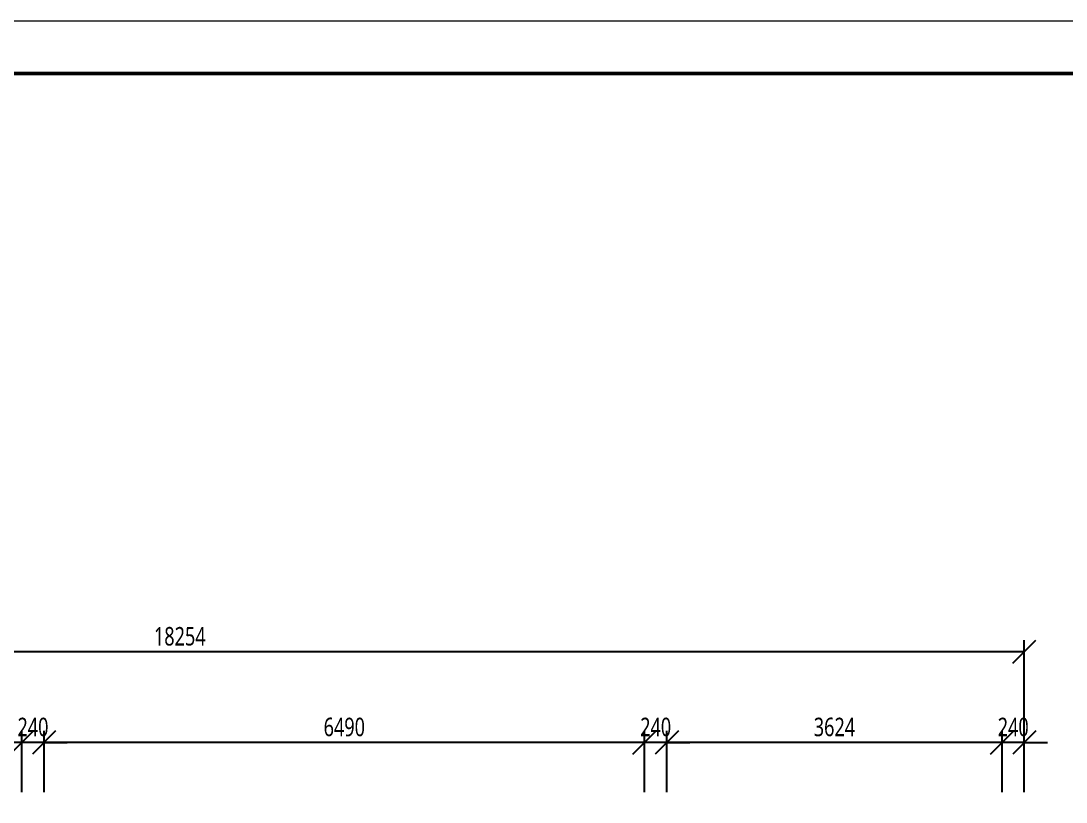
# Model space of a CAD drawing. Header units: millimetres. Extents: x 404985 to 540841, y 1898 to 26709.
# Drawn here: x 520676 to 531972, y 17785 to 26227 of the extents above; entities that cross this region are included whole.
import ezdxf

# ---------------------------------------------------------------- set-up
doc = ezdxf.new("R2010")
doc.units = ezdxf.units.MM
doc.layers.add('TK', color=51, linetype='Continuous', lineweight=18)
doc.layers.add('原始结构', color=7, linetype='Continuous', lineweight=50)
doc.layers.add('标注标高', color=115, linetype='Continuous')
doc.styles.add('仿宋体', font='msyh.ttf', dxfattribs={"width": 0.75})
doc.dimstyles.new('大标注', dxfattribs={"dimscale": 100, "dimtxt": 2, "dimasz": 2.5, "dimexe": 1.25, "dimexo": 0.625, "dimtad": 1, "dimdec": 0, "dimtxsty": '仿宋体', "dimblk": 'OBLIQUE', "dimcen": 2.5, "dimclrd": 256, "dimclre": 256, "dimclrt": 256, "dimadec": 0, "dimazin": 0, "dimtfac": 1, "dimtdec": 0, "dimtix": 1, "dimtmove": 0, "dimatfit": 3, "dimldrblk": 'DOT', "dimfxl": 1, "dimarcsym": 0})

# ---------------------------------------------------------------- blocks, each defined once
blk = doc.blocks.new('regggg')
at = {"layer": 'TK', "color": 45, "ltscale": 3}
blk.add_line((188267, 5439.4), (214873.7, 5439.4), dxfattribs=at)
at = {"layer": 'TK', "color": 45, "const_width": 21.8}
blk.add_lwpolyline([(211485.9, 5004.6), (189560.3, 5004.6), (189560.3, -12464.7), (211485.9, -12464.7)], dxfattribs=at)
blk = doc.blocks.new('_Oblique')
at = {"color": 0, "linetype": 'ByBlock', "lineweight": -2}
blk.add_line((-0.5, -0.5), (0.5, 0.5), dxfattribs=at)
blk = doc.blocks.new('*D192')
at = {"layer": 'Defpoints', "color": 0, "transparency": 16777216}
for p in [(513266, 19410), (513266, 18430), (531520, 18430)]:
    blk.add_point(p, dxfattribs=at)
at = {"layer": '标注标高', "lineweight": -2, "transparency": 16777216}
for p, q in [((513266, 18492), (513266, 19535)), ((531520, 18492), (531520, 19535)), ((531520, 19410), (513266, 19410))]:
    blk.add_line(p, q, dxfattribs=at)
at = {"layer": '标注标高', "lineweight": -2, "transparency": 16777216, "xscale": 250, "yscale": 250, "zscale": 250, "rotation": 180}
blk.add_blockref('_Oblique', (513266, 19410), dxfattribs=at)
at = {"layer": '标注标高', "lineweight": -2, "transparency": 16777216, "xscale": 250, "yscale": 250, "zscale": 250}
blk.add_blockref('_Oblique', (531520, 19410), dxfattribs=at)
at = {"layer": '标注标高', "transparency": 16777216, "insert": (522393, 19576), "char_height": 200, "attachment_point": 5, "style": '仿宋体'}
blk.add_mtext('18254', dxfattribs=at)
blk = doc.blocks.new('_Dot')
at = {"color": 0, "linetype": 'ByBlock', "lineweight": -2}
blk.add_line((-0.5, 0), (-1, 0), dxfattribs=at)
at = {"color": 0, "linetype": 'ByBlock', "const_width": 0.5}
blk.add_lwpolyline([(-0.25, 0, 1), (0.25, 0, 1)], format="xyb", close=True, dxfattribs=at)
blk = doc.blocks.new('*D201')
at = {"layer": 'Defpoints', "color": 0, "transparency": 16777216}
for p in [(531280, 18430), (531280, 17830), (531520, 17830)]:
    blk.add_point(p, dxfattribs=at)
at = {"layer": '标注标高', "lineweight": -2, "transparency": 16777216}
for p, q in [((531280, 17892), (531280, 18555)), ((531520, 17892), (531520, 18555)), ((531280, 18430), (531030, 18430)), ((531520, 18430), (531280, 18430)), ((531520, 18430), (531770, 18430))]:
    blk.add_line(p, q, dxfattribs=at)
at = {"layer": '标注标高', "lineweight": -2, "transparency": 16777216, "xscale": 250, "yscale": 250, "zscale": 250}
blk.add_blockref('_Oblique', (531280, 18430), dxfattribs=at)
at = {"layer": '标注标高', "lineweight": -2, "transparency": 16777216, "xscale": 250, "yscale": 250, "zscale": 250, "rotation": 180}
blk.add_blockref('_Oblique', (531520, 18430), dxfattribs=at)
at = {"layer": '标注标高', "transparency": 16777216, "insert": (531400, 18596), "char_height": 200, "attachment_point": 5, "style": '仿宋体'}
blk.add_mtext('240', dxfattribs=at)
blk = doc.blocks.new('*D203')
at = {"layer": 'Defpoints', "color": 0, "transparency": 16777216}
for p in [(520926, 18430), (520926, 17830), (527416, 17830)]:
    blk.add_point(p, dxfattribs=at)
at = {"layer": '标注标高', "lineweight": -2, "transparency": 16777216}
for p, q in [((520926, 17892), (520926, 18555)), ((527416, 17892), (527416, 18555)), ((527416, 18430), (520926, 18430))]:
    blk.add_line(p, q, dxfattribs=at)
at = {"layer": '标注标高', "lineweight": -2, "transparency": 16777216, "xscale": 250, "yscale": 250, "zscale": 250, "rotation": 180}
blk.add_blockref('_Oblique', (520926, 18430), dxfattribs=at)
at = {"layer": '标注标高', "lineweight": -2, "transparency": 16777216, "xscale": 250, "yscale": 250, "zscale": 250}
blk.add_blockref('_Oblique', (527416, 18430), dxfattribs=at)
at = {"layer": '标注标高', "transparency": 16777216, "insert": (524171, 18596), "char_height": 200, "attachment_point": 5, "style": '仿宋体'}
blk.add_mtext('6490', dxfattribs=at)
blk = doc.blocks.new('*D205')
at = {"layer": 'Defpoints', "color": 0, "transparency": 16777216}
for p in [(513506, 18430), (513506, 17830), (520686, 17830)]:
    blk.add_point(p, dxfattribs=at)
at = {"layer": '标注标高', "lineweight": -2, "transparency": 16777216}
for p, q in [((513506, 17892), (513506, 18555)), ((520686, 17892), (520686, 18555)), ((520686, 18430), (513506, 18430))]:
    blk.add_line(p, q, dxfattribs=at)
at = {"layer": '标注标高', "lineweight": -2, "transparency": 16777216, "xscale": 250, "yscale": 250, "zscale": 250, "rotation": 180}
blk.add_blockref('_Oblique', (513506, 18430), dxfattribs=at)
at = {"layer": '标注标高', "lineweight": -2, "transparency": 16777216, "xscale": 250, "yscale": 250, "zscale": 250}
blk.add_blockref('_Oblique', (520686, 18430), dxfattribs=at)
at = {"layer": '标注标高', "transparency": 16777216, "insert": (517096, 18596), "char_height": 200, "attachment_point": 5, "style": '仿宋体'}
blk.add_mtext('7180', dxfattribs=at)
blk = doc.blocks.new('*D215')
at = {"layer": 'Defpoints', "color": 0, "transparency": 16777216}
for p in [(527656, 18430), (527656, 17830), (531280, 17830)]:
    blk.add_point(p, dxfattribs=at)
at = {"layer": '标注标高', "lineweight": -2, "transparency": 16777216}
for p, q in [((527656, 17892), (527656, 18555)), ((531280, 17892), (531280, 18555)), ((531280, 18430), (527656, 18430))]:
    blk.add_line(p, q, dxfattribs=at)
at = {"layer": '标注标高', "lineweight": -2, "transparency": 16777216, "xscale": 250, "yscale": 250, "zscale": 250, "rotation": 180}
blk.add_blockref('_Oblique', (527656, 18430), dxfattribs=at)
at = {"layer": '标注标高', "lineweight": -2, "transparency": 16777216, "xscale": 250, "yscale": 250, "zscale": 250}
blk.add_blockref('_Oblique', (531280, 18430), dxfattribs=at)
at = {"layer": '标注标高', "transparency": 16777216, "insert": (529468, 18596), "char_height": 200, "attachment_point": 5, "style": '仿宋体'}
blk.add_mtext('3624', dxfattribs=at)
blk = doc.blocks.new('*D217')
at = {"layer": 'Defpoints', "color": 0, "transparency": 16777216}
for p in [(520686, 18430), (520686, 17830), (520926, 17830)]:
    blk.add_point(p, dxfattribs=at)
at = {"layer": '标注标高', "lineweight": -2, "transparency": 16777216}
for p, q in [((520686, 17892), (520686, 18555)), ((520926, 17892), (520926, 18555)), ((520686, 18430), (520436, 18430)), ((520926, 18430), (520686, 18430)), ((520926, 18430), (521176, 18430))]:
    blk.add_line(p, q, dxfattribs=at)
at = {"layer": '标注标高', "lineweight": -2, "transparency": 16777216, "xscale": 250, "yscale": 250, "zscale": 250}
blk.add_blockref('_Oblique', (520686, 18430), dxfattribs=at)
at = {"layer": '标注标高', "lineweight": -2, "transparency": 16777216, "xscale": 250, "yscale": 250, "zscale": 250, "rotation": 180}
blk.add_blockref('_Oblique', (520926, 18430), dxfattribs=at)
at = {"layer": '标注标高', "transparency": 16777216, "insert": (520806, 18596), "char_height": 200, "attachment_point": 5, "style": '仿宋体'}
blk.add_mtext('240', dxfattribs=at)
blk = doc.blocks.new('*D218')
at = {"layer": 'Defpoints', "color": 0, "transparency": 16777216}
for p in [(527416, 18430), (527416, 17830), (527656, 17830)]:
    blk.add_point(p, dxfattribs=at)
at = {"layer": '标注标高', "lineweight": -2, "transparency": 16777216}
for p, q in [((527416, 17892), (527416, 18555)), ((527656, 17892), (527656, 18555)), ((527416, 18430), (527166, 18430)), ((527656, 18430), (527416, 18430)), ((527656, 18430), (527906, 18430))]:
    blk.add_line(p, q, dxfattribs=at)
at = {"layer": '标注标高', "lineweight": -2, "transparency": 16777216, "xscale": 250, "yscale": 250, "zscale": 250}
blk.add_blockref('_Oblique', (527416, 18430), dxfattribs=at)
at = {"layer": '标注标高', "lineweight": -2, "transparency": 16777216, "xscale": 250, "yscale": 250, "zscale": 250, "rotation": 180}
blk.add_blockref('_Oblique', (527656, 18430), dxfattribs=at)
at = {"layer": '标注标高', "transparency": 16777216, "insert": (527536, 18596), "char_height": 200, "attachment_point": 5, "style": '仿宋体'}
blk.add_mtext('240', dxfattribs=at)

msp = doc.modelspace()

# ---------------------------------------------------------------- linework, layer by layer
at = {"layer": '原始结构'}
msp.add_lwpolyline([(507840.8, 25660.3), (536909.3, 25660.3), (536909.3, 2885.9), (507840.8, 2885.9)], close=True, dxfattribs=at)

# ---------------------------------------------------------------- block references
at = {"xscale": 1.303680000000168, "yscale": 1.303680000000168, "zscale": 1.303680000000168}
msp.add_blockref('regggg', (260714.7, 19135.9), dxfattribs=at)

# ---------------------------------------------------------------- dimensions: what is measured, and where the dimension line sits
at = {"layer": '标注标高'}
for base, p1, p2, picture, middle in [((513265.9, 19410), (531519.9, 18430), (513265.9, 18430), '*D192', (522392.9, 19576.3)), ((513505.9, 18430), (520685.9, 17830), (513505.9, 17830), '*D205', (517095.9, 18596.3)), ((520685.9, 18430), (520925.9, 17830), (520685.9, 17830), '*D217', (520805.9, 18595.9)), ((520925.9, 18430), (527415.9, 17830), (520925.9, 17830), '*D203', (524170.9, 18595.9)), ((527415.9, 18430), (527655.9, 17830), (527415.9, 17830), '*D218', (527535.9, 18595.9)), ((527655.9, 18430), (531279.9, 17830), (527655.9, 17830), '*D215', (529467.9, 18595.9)), ((531279.9, 18430), (531519.9, 17830), (531279.9, 17830), '*D201', (531399.9, 18595.9))]:
    dim = msp.add_linear_dim(base=base, p1=p1, p2=p2, angle=180, dimstyle='大标注', dxfattribs=at)
    dim.commit()
    dim.dimension.update_dxf_attribs({"geometry": picture, "text_midpoint": middle})

doc.saveas('drawing.dxf')
